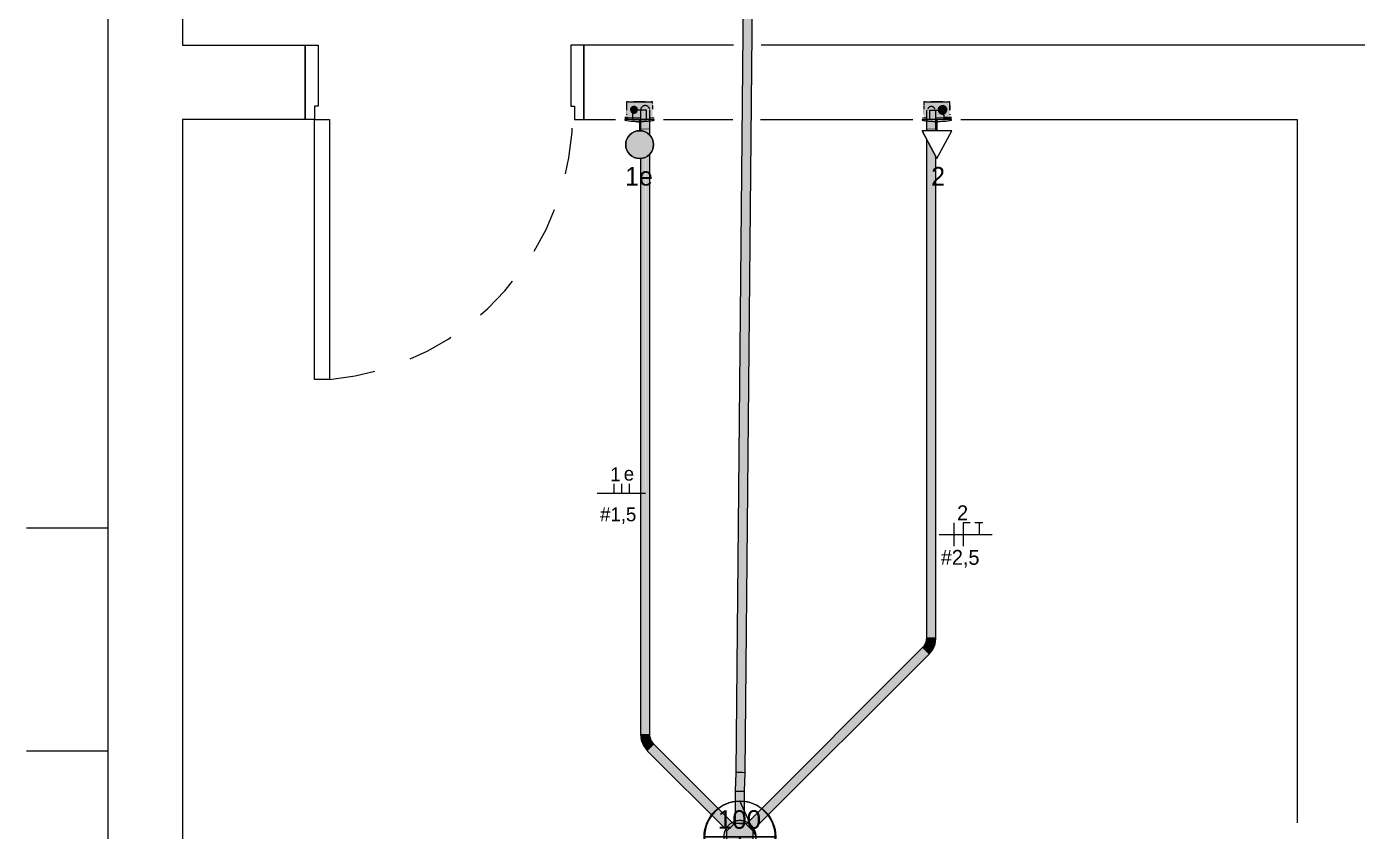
# Model space of a CAD drawing. Header units: metres. Extents: x 42.2 to 73.1, y -1.3 to 59.8.
# Drawn here: x 42.166 to 45.748, y 54.036 to 56.202 of the extents above; entities that cross this region are included whole.
import ezdxf

# ---------------------------------------------------------------- set-up
doc = ezdxf.new("R2010")
doc.units = ezdxf.units.M
doc.linetypes.add('Hidden 1_5', pattern=[0.0022, 0.0015, -0.0007])
doc.linetypes.add('IMPORT-HIDDEN2 _4_', pattern=[0.1875, 0.125, -0.0625])
for name, color, linetype, lineweight in [('A-ANNO-NOTE', 7, 'Continuous', 18), ('A-DETL', 7, 'Hidden 1_5', 18), ('A-GENM', 7, 'Continuous', 18), ('ARQ-PAR', 7, 'Continuous', 18), ('ARQ-PIS', 7, 'Continuous', 18), ('ARQ-POR', 7, 'Continuous', 18), ('Dispositivos elétricos', 7, 'Continuous', 70), ('E-LITE', 7, 'Continuous', 50), ('E-LITE-EQPM-IDEN', 7, 'Continuous', 9), ('E-LITE-IDEN', 7, 'Continuous', 9), ('E-POWR-CNDT', 7, 'Continuous', 35), ('Identificadores de dispositivos elétricos', 7, 'Continuous', 9)]:
    doc.layers.add(name, color=color, linetype=linetype, lineweight=lineweight)
for name, color, linetype, lineweight, true_color in [('BASE ELETRICO__dwg', 7, 'Continuous', 18, 0x767676), ('Fase', 1, 'Continuous', 25, 0xff0000), ('Neutro', 5, 'Continuous', 25, 0x0000ff), ('Terra', 3, 'Continuous', 25, 0x00ff00)]:
    doc.layers.add(name, color=color, linetype=linetype, lineweight=lineweight, true_color=true_color)
doc.styles.add('Arial', font='arial.ttf', dxfattribs={"height": 0.05})
doc.styles.add('Century Gothic', font='GOTHIC.TTF', dxfattribs={"height": 0.05})
doc.styles.add('Century Gothic_1', font='GOTHIC.TTF', dxfattribs={"height": 0.04})
doc.styles.add('Century Gothic_2', font='GOTHIC.TTF', dxfattribs={"height": 0.0375})

# ---------------------------------------------------------------- blocks, each defined once
blk = doc.blocks.new('BASE ELETRICO__dwg-8227098-PLANTA BAIXA - TÉRREO')
at = {"layer": 'ARQ-PAR', "color": 252, "true_color": 0x8e8e8e}
for p, q in [((43.8802, 55.9518), (44.0663, 55.9518)), ((44.1413, 55.9518), (44.5513, 55.9518))]:
    blk.add_line(p, q, dxfattribs=at)
at = {"layer": 'ARQ-PAR', "color": 252, "true_color": 0x8e8e8e, "flags": 128}
for points in [[(42.166, 59.5518), (42.5858, 59.5518), (42.5858, 56.1518), (42.9158, 56.1518), (42.9158, 55.9518), (42.5858, 55.9518), (42.5858, 52.1018), (42.6858, 52.1018), (42.6858, 51.9018)], [(42.3858, 51.9018), (42.3858, 59.3518), (42.166, 59.3518)], [(44.0682, 56.1518), (43.6658, 56.1518), (43.6658, 55.9518), (43.7513, 55.9518)], [(45.8858, 55.9518), (45.8858, 56.1518), (44.1432, 56.1518)], [(44.6802, 55.9518), (45.5858, 55.9518), (45.5858, 54.0593)]]:
    blk.add_lwpolyline(points, dxfattribs=at)
at = {"layer": 'ARQ-PIS', "color": 252, "true_color": 0x8e8e8e}
for p, q in [((42.3858, 54.8518), (42.166, 54.8518)), ((42.3858, 54.2518), (42.166, 54.2518))]:
    blk.add_line(p, q, dxfattribs=at)
at = {"layer": 'ARQ-POR', "color": 252, "true_color": 0x8e8e8e, "flags": 128}
for points in [[(42.9508, 56.1518), (42.9508, 55.9876), (42.9408, 55.9876), (42.9408, 55.952), (42.9308, 55.9518), (42.9158, 55.9518), (42.9158, 56.1518), (42.9508, 56.1518)], [(43.6308, 56.1518), (43.6308, 55.9878), (43.6408, 55.9878), (43.6408, 55.9518), (43.6508, 55.9518), (43.6658, 55.9518), (43.6658, 56.1518), (43.6308, 56.1518)], [(42.9808, 55.252), (42.9408, 55.252), (42.9408, 55.9518), (42.9808, 55.9518), (42.9808, 55.252)]]:
    blk.add_lwpolyline(points, dxfattribs=at)
at = {"layer": 'ARQ-POR', "color": 252, "linetype": 'IMPORT-HIDDEN2 _4_', "true_color": 0x8e8e8e}
blk.add_arc((42.9141, 55.9708), 0.7219, 275.2973, 1.3507, dxfattribs=at)
blk = doc.blocks.new('PVC Corrugado Amarelo_Caixa de Octogonal 4x4 - PVC Corrugado Amarelo_Caixa de Octogonal 4x4-2829200-PLANTA BAIXA - TÉRREO')
at = {"layer": 'Dispositivos elétricos', "linetype": 'Hidden 1_5', "lineweight": 18, "true_color": 0xffff00}
h = blk.add_hatch(color=2, dxfattribs=at)
h.paths.add_polyline_path([(0, -0.0435), (0.0121, -0.0417), (0.0205, -0.0382), (0.0165, -0.0342), (0.0148, -0.0358), (-0.0148, -0.0358), (-0.0165, -0.0342), (-0.0205, -0.0382), (-0.0113, -0.042), (-0.0075, -0.0425)])
h.paths.add_polyline_path([(0.0382, -0.0205), (0.0415, -0.0125), (0.0358, -0.0125), (0.0358, -0.0148), (0.0342, -0.0165), (0.0371, -0.0194)])
h.paths.add_polyline_path([(-0.0382, -0.0205), (-0.0342, -0.0165), (-0.0358, -0.0148), (-0.0358, 0.0148), (-0.0342, 0.0165), (-0.0382, 0.0205), (-0.042, 0.0113), (-0.0435, 0), (-0.0417, -0.0121), (-0.0388, -0.0191)])
h.paths.add_polyline_path([(0.0358, 0.0125), (0.0415, 0.0125), (0.0382, 0.0205), (0.0342, 0.0165), (0.0358, 0.0148), (0.0358, 0.0139)])
h.paths.add_polyline_path([(0.0165, 0.0342), (0.0205, 0.0382), (0.0125, 0.0415), (0.0125, 0.0359), (0.0148, 0.0358), (0.016, 0.0346)])
h.paths.add_polyline_path([(-0.0165, 0.0342), (-0.0148, 0.0358), (-0.0125, 0.0358), (-0.0125, 0.0415), (-0.0205, 0.0382), (-0.0168, 0.0345)])
blk.add_hatch(color=2, dxfattribs=at).paths.add_polyline_path([(-0.0148, -0.0358), (0.0148, -0.0358), (0.0358, -0.0148), (0.0358, 0.0148), (0.0148, 0.0358), (-0.0148, 0.0358), (-0.0358, 0.0148), (-0.0358, -0.0148), (-0.0165, -0.0342)])
at = {"layer": 'A-DETL'}
for start, end in [(118.3021, 151.6979), (73.368, 106.7045), (28.2959, 61.7041), (360, 16.7093), (343.2907, 360), (208.2974, 241.7026), (298.2974, 331.7026)]:
    blk.add_arc((0, 0), 0.0435, start, end, dxfattribs=at)
at = {"layer": 'Dispositivos elétricos', "lineweight": 18}
for p, q in [((-0.0148, 0.0358), (-0.0358, 0.0148)), ((-0.0358, 0.0148), (-0.0358, -0.0148)), ((0.0148, 0.0358), (-0.0148, 0.0358)), ((0.0358, 0.0148), (0.0148, 0.0358)), ((0.0358, -0.0148), (0.0358, 0.0148)), ((-0.0358, -0.0148), (-0.0148, -0.0358)), ((-0.0148, -0.0358), (0.0148, -0.0358)), ((0.0148, -0.0358), (0.0358, -0.0148))]:
    blk.add_line(p, q, dxfattribs=at)
for start, end in [(106.77, 118.2366), (61.7697, 73.3025), (151.7634, 180), (180, 208.2319), (16.7748, 28.2303), (331.7681, 343.2252), (241.7681, 298.2319)]:
    blk.add_arc((0, 0), 0.0435, start, end, dxfattribs=at)
blk = doc.blocks.new('1_a_1 Interruptor_Conjunto 4x2 - b_Paralelo-V40-PLANTA BAIXA - TÉRREO')
at = {"layer": 'E-LITE', "lineweight": 18, "true_color": 0xfbfbfb}
h = blk.add_hatch(color=7, dxfattribs=at)
h.paths.add_polyline_path([(0, 0.0051), (-0.0027, 0.0049), (-0.0025, 0), (0.0395, 0), (0.0395, 0.002), (0.0025, 0.0049)])
h.paths.add_polyline_path([(-0.0274, 0.003), (-0.0395, 0.002), (-0.0395, 0), (-0.0274, 0), (-0.0274, 0.0014)])
blk.add_hatch(color=7, dxfattribs=at).paths.add_polyline_path([(-0.0028, 0.0093), (-0.0025, 0.0049), (0, 0.0051), (0.0185, 0.0037), (0.0183, 0.0052), (0.0169, 0.0062), (-0.0026, 0.0092)])
at = {"layer": 'A-DETL'}
blk.add_line((-0.0274, 0), (-0.0027, 0), dxfattribs=at)
blk.add_arc((0, -0.2479), 0.253, 90.6265, 96.2073, dxfattribs=at)
at = {"layer": 'E-LITE', "lineweight": 18}
for p, q in [((-0.0395, 0.002), (-0.0395, 0)), ((-0.0395, 0), (-0.0274, 0)), ((-0.0026, 0), (0, 0)), ((0, 0), (0.0395, 0)), ((0.0395, 0), (0.0395, 0.002))]:
    blk.add_line(p, q, dxfattribs=at)
for start, end in [(96.2185, 98.9698), (81.0302, 90.6153)]:
    blk.add_arc((0, -0.2479), 0.253, start, end, dxfattribs=at)
blk = doc.blocks.new('PVC Corrugado Amarelo_Caixa de Luz 4x2 - PVC Corrugado Amarelo_Caixa de Luz 4x2-V8-PLANTA BAIXA - TÉRREO')
at = {"layer": 'E-POWR-CNDT', "linetype": 'Hidden 1_5', "lineweight": 18, "true_color": 0xffff00}
for points in [[(-0.035, 0.025), (-0.035, 0.0371), (-0.0355, 0.0371), (-0.0355, 0.025)], [(-0.015, 0.0475), (-0.0121, 0.0475), (-0.0121, 0.048), (-0.0155, 0.048), (-0.0155, 0.0475)], [(-0.0032, 0.0475), (0, 0.0475), (0, 0.048), (-0.0121, 0.0478), (-0.0121, 0.0475), (-0.0041, 0.0475)], [(0.0017, 0.0475), (0.0121, 0.0476), (0.0121, 0.048), (0, 0.048), (0, 0.0475)], [(0.015, 0.0475), (0.0155, 0.0475), (0.0155, 0.048), (0.0121, 0.048), (0.0121, 0.0475), (0.0139, 0.0475)], [(0.0355, 0.025), (0.0355, 0.0371), (0.035, 0.0371), (0.035, 0.025)], [(-0.0389, 0.0028), (-0.0371, 0.003), (-0.0371, 0.0058), (-0.0395, 0.0058), (-0.0395, 0.0028)], [(-0.0319, 0.0028), (-0.031, 0.0028), (-0.0313, 0.0058), (-0.0371, 0.0058), (-0.0368, 0.0028), (-0.0327, 0.0028)], [(-0.0355, 0.0129), (-0.035, 0.0129), (-0.035, 0.025), (-0.0355, 0.025), (-0.0355, 0.0142)], [(-0.0269, 0.0028), (0, 0.0028), (0, 0.0058), (-0.031, 0.0058), (-0.031, 0.0028), (-0.0275, 0.0028)], [(-0.015, 0.015), (-0.0118, 0.0156), (-0.01, 0.0163), (-0.0073, 0.0188), (-0.0062, 0.0204), (-0.0052, 0.0234), (-0.0051, 0.0254), (-0.0056, 0.0282), (-0.0063, 0.03), (-0.0087, 0.0327), (-0.011, 0.0341), (-0.0129, 0.0347), (-0.015, 0.035), (-0.0176, 0.0347), (-0.02, 0.0337), (-0.0221, 0.0321), (-0.0237, 0.03), (-0.0248, 0.0266), (-0.0249, 0.0245), (-0.0244, 0.0218), (-0.0237, 0.02), (-0.0221, 0.0179), (-0.02, 0.0163), (-0.0176, 0.0153)], [(0.0342, 0.0028), (0.0371, 0.0028), (0.037, 0.0058), (0.031, 0.0058), (0.0313, 0.0028), (0.0331, 0.0028)], [(0.035, 0.0129), (0.0355, 0.0129), (0.0355, 0.025), (0.035, 0.025), (0.035, 0.0142)], [(0.0389, 0.0028), (0.0395, 0.0028), (0.0395, 0.0058), (0.0371, 0.0058), (0.0371, 0.0028)]]:
    blk.add_hatch(color=2, dxfattribs=at).paths.add_polyline_path(points)
h = blk.add_hatch(color=2, dxfattribs=at)
h.paths.add_polyline_path([(-0.0315, 0), (-0.031, 0), (-0.0313, 0.0028), (-0.035, 0.0028), (-0.0349, 0), (-0.0317, 0)])
h.paths.add_polyline_path([(-0.035, 0.0058), (-0.031, 0.0058), (-0.0313, 0.0475), (-0.035, 0.0474), (-0.035, 0.007)])
h = blk.add_hatch(color=2, dxfattribs=at)
h.paths.add_polyline_path([(-0.025, 0), (0.0026, 0), (0.0025, 0.0028), (-0.031, 0.0028), (-0.031, 0)])
h.paths.add_polyline_path([(0.0274, 0), (0.031, 0), (0.031, 0.0028), (0.0275, 0.0028), (0.0274, 0.0002)])
h.paths.add_polyline_path([(-0.031, 0.0058), (0.0026, 0.0058), (0.0028, 0.0189), (0.0025, 0.0251), (0.003, 0.0284), (0.0042, 0.0313), (0.0065, 0.0341), (0.0088, 0.0358), (0.0118, 0.0371), (0.015, 0.0375), (0.0184, 0.037), (0.0221, 0.0352), (0.024, 0.0336), (0.0259, 0.031), (0.0272, 0.0275), (0.0274, 0.0245), (0.0272, 0.0212), (0.0273, 0.0153), (0.0275, 0.0058), (0.031, 0.0058), (0.031, 0.0475), (-0.031, 0.0475), (-0.031, 0.007)])
h.paths.add_polyline_path([(-0.015, 0.015), (-0.0185, 0.0157), (-0.02, 0.0163), (-0.0221, 0.0179), (-0.0237, 0.02), (-0.0248, 0.0235), (-0.025, 0.025), (-0.0247, 0.0276), (-0.0237, 0.03), (-0.0217, 0.0324), (-0.02, 0.0337), (-0.0176, 0.0347), (-0.015, 0.035), (-0.0115, 0.0343), (-0.01, 0.0337), (-0.0073, 0.0313), (-0.0063, 0.03), (-0.0053, 0.0276), (-0.005, 0.0247), (-0.0056, 0.0218), (-0.0063, 0.02), (-0.0087, 0.0173), (-0.01, 0.0163), (-0.0124, 0.0153)])
h = blk.add_hatch(color=2, dxfattribs=at)
h.paths.add_polyline_path([(0.035, 0), (0.0349, 0.0028), (0.031, 0.0028), (0.0313, 0), (0.0349, 0)])
h.paths.add_polyline_path([(0.035, 0.0058), (0.0349, 0.0475), (0.031, 0.0475), (0.031, 0.0058), (0.0349, 0.0058)])
h = blk.add_hatch(color=2, dxfattribs=at)
h.paths.add_polyline_path([(0.0275, 0.0028), (0.031, 0.0028), (0.031, 0.0058), (0.0275, 0.0058), (0.0275, 0.0028)])
h.paths.add_polyline_path([(0, 0.0028), (0.0026, 0.0028), (0.0025, 0.0058), (0, 0.0058)])
at = {"layer": 'A-DETL'}
blk.add_arc((0.015, 0.025), 0.0125, 15, 165, dxfattribs=at)
at = {"layer": 'E-POWR-CNDT', "lineweight": 18}
for p, q in [((-0.035, 0.0375), (-0.0355, 0.0375)), ((-0.035, 0.0375), (-0.0355, 0.0375)), ((-0.0355, 0.0375), (-0.0355, 0.025)), ((-0.0355, 0.0375), (-0.0355, 0.0371)), ((-0.035, 0.0475), (-0.035, 0.025)), ((-0.031, 0.0475), (-0.035, 0.0475)), ((-0.031, 0.0475), (0.031, 0.0475)), ((-0.016, 0.048), (-0.016, 0.0475)), ((-0.0122, 0.048), (-0.016, 0.048)), ((-0.0125, 0.048), (-0.0125, 0.0475)), ((0, 0.048), (-0.0125, 0.048)), ((0.0125, 0.048), (0, 0.048)), ((0.016, 0.048), (0.0122, 0.048)), ((0.0125, 0.0475), (0.0125, 0.048)), ((0.016, 0.0475), (0.016, 0.048)), ((0.035, 0.0475), (0.031, 0.0475)), ((0.035, 0.0434), (0.035, 0.0475)), ((0.0355, 0.0375), (0.035, 0.0375)), ((0.0355, 0.0375), (0.035, 0.0375)), ((0.0355, 0.0282), (0.0355, 0.0375)), ((0.0355, 0.0371), (0.0355, 0.0375)), ((-0.0371, 0.0058), (-0.0395, 0.0058)), ((-0.0395, 0.0028), (-0.0371, 0.0028)), ((-0.0327, 0.0058), (-0.0371, 0.0058)), ((-0.0371, 0.0028), (-0.031, 0.0028)), ((-0.0355, 0.0142), (-0.0355, 0.0125)), ((-0.0355, 0.0129), (-0.0355, 0.0125))]:
    blk.add_line(p, q, dxfattribs=at)
blk.add_arc((-0.015, 0.025), 0.01, 15, 180, dxfattribs=at)
blk = doc.blocks.new('1_a_1 Tomada 2P_T_Conjunto 4x2 - a_ Tomada 2P_T 10A-V41-PLANTA BAIXA - TÉRREO')
at = {"layer": 'A-GENM', "true_color": 0xfbfbfb}
h = blk.add_hatch(color=7, dxfattribs=at)
h.paths.add_polyline_path([(0, 0.0051), (-0.0395, 0.002), (-0.0395, 0), (0.0026, 0.0001), (0.0025, 0.0049)])
h.paths.add_polyline_path([(0.0273, 0.003), (0.0275, 0), (0.0395, 0), (0.0395, 0.002), (0.0274, 0.003)])
blk.add_hatch(color=7, dxfattribs=at).paths.add_polyline_path([(0, 0.0056), (-0.0185, 0.0056), (-0.0185, 0.0037), (0, 0.0051), (0.0027, 0.0051), (0.0025, 0.0056)])
at = {"layer": 'A-DETL'}
for p, q in [((-0.0175, -0.0114), (-0.0173, -0.0114)), ((0.0026, 0), (0.0273, 0))]:
    blk.add_line(p, q, dxfattribs=at)
blk.add_arc((0, -0.2479), 0.253, 83.7979, 89.3775, dxfattribs=at)
at = {"layer": 'A-GENM'}
for p, q in [((-0.0395, 0.002), (-0.0395, 0)), ((-0.0395, 0), (0, 0)), ((0, 0), (0.0026, 0)), ((0.0395, 0), (0.0395, 0.002)), ((0.0274, 0), (0.0395, 0))]:
    blk.add_line(p, q, dxfattribs=at)
for start, end in [(89.3887, 98.9698), (81.0302, 83.7867)]:
    blk.add_arc((0, -0.2479), 0.253, start, end, dxfattribs=at)
blk = doc.blocks.new('PVC Corrugado Amarelo_Caixa de Luz 4x2 - Linha Eletroduto Corrugado _Amarelo_-V19-PLANTA BAIXA - TÉRREO')
at = {"layer": 'E-POWR-CNDT', "linetype": 'Hidden 1_5', "lineweight": 18, "true_color": 0xffff00}
for points in [[(-0.035, 0.025), (-0.035, 0.0371), (-0.0355, 0.0371), (-0.0355, 0.025)], [(-0.0121, 0.0475), (-0.0121, 0.048), (-0.0155, 0.048), (-0.0155, 0.0475), (-0.0139, 0.0475)], [(-0.0032, 0.0475), (0, 0.0475), (0, 0.048), (-0.0121, 0.0478), (-0.0121, 0.0475), (-0.0041, 0.0475)], [(0.0032, 0.0475), (0.0121, 0.0476), (0.0121, 0.048), (0, 0.048), (0, 0.0475)], [(0.015, 0.0125), (0.0182, 0.0129), (0.0221, 0.0148), (0.024, 0.0163), (0.0263, 0.0198), (0.0271, 0.0218), (0.0275, 0.025), (0.0271, 0.0282), (0.0252, 0.0321), (0.0235, 0.0341), (0.0213, 0.0358), (0.0172, 0.0372), (0.015, 0.0375), (0.0118, 0.0371), (0.0088, 0.0358), (0.0058, 0.0333), (0.0038, 0.0303), (0.0028, 0.0275), (0.0026, 0.0241), (0.0029, 0.0218), (0.0048, 0.0179), (0.0065, 0.0159), (0.0088, 0.0142), (0.0118, 0.0129)], [(0.0121, 0.0475), (0.0155, 0.0475), (0.0155, 0.048), (0.0121, 0.048), (0.0121, 0.0476)], [(0.0355, 0.025), (0.0355, 0.0371), (0.035, 0.0371), (0.035, 0.025)], [(-0.0389, 0.0028), (-0.0371, 0.003), (-0.0371, 0.0058), (-0.0395, 0.0058), (-0.0395, 0.0028)], [(-0.0327, 0.0028), (-0.031, 0.0028), (-0.0313, 0.0058), (-0.0371, 0.0058), (-0.0368, 0.0028), (-0.0342, 0.0028)], [(-0.0355, 0.0129), (-0.035, 0.0129), (-0.035, 0.025), (-0.0355, 0.025), (-0.0355, 0.0142)], [(0.0275, 0.0028), (0.031, 0.0028), (0.031, 0.0058), (0, 0.0058), (0, 0.0028), (0.0233, 0.0028)], [(0.0342, 0.0028), (0.0371, 0.0028), (0.037, 0.0058), (0.031, 0.0058), (0.0313, 0.0028), (0.0331, 0.0028)], [(0.0355, 0.0129), (0.0355, 0.025), (0.035, 0.025), (0.035, 0.0129)], [(0.0389, 0.0028), (0.0395, 0.0028), (0.0395, 0.0058), (0.0371, 0.0058), (0.0371, 0.0028)]]:
    blk.add_hatch(color=2, dxfattribs=at).paths.add_polyline_path(points)
h = blk.add_hatch(color=2, dxfattribs=at)
h.paths.add_polyline_path([(-0.0342, 0), (-0.031, 0), (-0.0313, 0.0028), (-0.035, 0.0028), (-0.0349, 0), (-0.0345, 0)])
h.paths.add_polyline_path([(-0.035, 0.0058), (-0.031, 0.0058), (-0.0313, 0.0475), (-0.035, 0.0474), (-0.035, 0.007)])
h = blk.add_hatch(color=2, dxfattribs=at)
h.paths.add_polyline_path([(-0.0274, 0), (-0.0274, 0), (-0.0275, 0.0028), (-0.031, 0.0028), (-0.031, 0), (-0.0275, 0)])
h.paths.add_polyline_path([(0.031, 0), (0.031, 0.0028), (-0.0025, 0.0028), (-0.0025, 0), (0.0275, 0)])
h.paths.add_polyline_path([(0, 0.0058), (0.031, 0.0058), (0.031, 0.0475), (-0.031, 0.0475), (-0.031, 0.0058), (-0.0274, 0.0058), (-0.0272, 0.0188), (-0.0275, 0.0251), (-0.027, 0.0284), (-0.0252, 0.0321), (-0.023, 0.0345), (-0.0212, 0.0358), (-0.0177, 0.0371), (-0.015, 0.0375), (-0.0118, 0.0371), (-0.0081, 0.0353), (-0.006, 0.0336), (-0.0038, 0.0303), (-0.0028, 0.0274), (-0.0027, 0.0236), (-0.0028, 0.0207), (-0.0027, 0.0153), (-0.0025, 0.0058), (-0.0019, 0.0058)])
h.paths.add_polyline_path([(0.015, 0.0125), (0.0118, 0.0129), (0.0088, 0.0142), (0.0058, 0.0167), (0.0042, 0.0188), (0.0029, 0.0218), (0.0025, 0.025), (0.0029, 0.0282), (0.0042, 0.0313), (0.0062, 0.0338), (0.0088, 0.0358), (0.0118, 0.0371), (0.015, 0.0375), (0.0184, 0.037), (0.0221, 0.0352), (0.024, 0.0337), (0.0259, 0.031), (0.0271, 0.0282), (0.0275, 0.025), (0.0271, 0.0218), (0.0252, 0.0179), (0.0232, 0.0157), (0.0213, 0.0142), (0.0173, 0.0128), (0.0157, 0.0126)])
h = blk.add_hatch(color=2, dxfattribs=at)
h.paths.add_polyline_path([(0.035, 0), (0.0349, 0.0028), (0.031, 0.0028), (0.0313, 0), (0.0349, 0)])
h.paths.add_polyline_path([(0.031, 0.0058), (0.035, 0.0058), (0.0349, 0.0475), (0.031, 0.0475), (0.031, 0.007)])
h = blk.add_hatch(color=2, dxfattribs=at)
h.paths.add_polyline_path([(-0.0274, 0.0028), (-0.0275, 0.0058), (-0.031, 0.0058), (-0.031, 0.0028), (-0.0274, 0.0028)])
h.paths.add_polyline_path([(-0.0025, 0.0028), (0, 0.0028), (0, 0.0058), (-0.0025, 0.0058), (-0.0025, 0.0028)])
at = {"layer": 'A-DETL'}
blk.add_arc((-0.015, 0.025), 0.01, 15, 165, dxfattribs=at)
at = {"layer": 'E-POWR-CNDT', "lineweight": 18}
for p, q in [((-0.035, 0.0375), (-0.0355, 0.0375)), ((-0.035, 0.0375), (-0.0355, 0.0375)), ((-0.0355, 0.0375), (-0.0355, 0.0282)), ((-0.0355, 0.0375), (-0.0355, 0.0371)), ((-0.035, 0.0475), (-0.035, 0.0396)), ((-0.031, 0.0475), (-0.035, 0.0475)), ((-0.031, 0.0475), (0.031, 0.0475)), ((-0.016, 0.048), (-0.016, 0.0475)), ((-0.0122, 0.048), (-0.016, 0.048)), ((-0.0125, 0.048), (-0.0125, 0.0475)), ((0, 0.048), (-0.0125, 0.048)), ((0.0125, 0.048), (0, 0.048)), ((0.016, 0.048), (0.0122, 0.048)), ((0.0125, 0.0475), (0.0125, 0.048)), ((0.016, 0.0475), (0.016, 0.048)), ((0.035, 0.0475), (0.031, 0.0475)), ((0.035, 0.025), (0.035, 0.0475)), ((0.0355, 0.0375), (0.035, 0.0375)), ((0.0355, 0.0375), (0.035, 0.0375)), ((0.0355, 0.025), (0.0355, 0.0375)), ((0.0355, 0.0371), (0.0355, 0.0375)), ((0.031, 0.0058), (0.0199, 0.0058)), ((0.0205, 0.0028), (0.031, 0.0028)), ((0.031, 0.0028), (0.0371, 0.0028)), ((0.0371, 0.0058), (0.0327, 0.0058)), ((0.0355, 0.0125), (0.0355, 0.0142)), ((0.0355, 0.0125), (0.0355, 0.0129)), ((0.0395, 0.0058), (0.0371, 0.0058)), ((0.0371, 0.0028), (0.0395, 0.0028))]:
    blk.add_line(p, q, dxfattribs=at)
blk.add_arc((0.015, 0.025), 0.0125, 360, 165, dxfattribs=at)
blk = doc.blocks.new('Tag de Luminárias de Teto 2 - Tag de Luminárias de Teto 2-3493498-PLANTA BAIXA - TÉRREO')
at = {"layer": 'E-LITE-EQPM-IDEN'}
for p, q in [((-0.00386, 0), (0.00386, 0)), ((-0.0038, 0.00001), (0.0038, 0.00001)), ((0, 0), (0, -0.00386)), ((-0.00004, -0.00001), (-0.0038, -0.00001)), ((-0.00004, -0.00381), (-0.00004, -0.00001)), ((0.00004, -0.00001), (0.00004, -0.00381)), ((0.0038, -0.00001), (0.00004, -0.00001))]:
    blk.add_line(p, q, dxfattribs=at)
blk.add_circle((0, 0), 0.00386, dxfattribs=at)
for centre, start, end in [((0, 0.00001), 360, 180), ((0, -0.00001), 180, 269.411), ((0, -0.00001), 270.589, 360)]:
    blk.add_arc(centre, 0.0038, start, end, dxfattribs=at)
blk = doc.blocks.new('Fiação_PEX_Tags Eletrical Fixtures - 2_ FNT-4480792-PLANTA BAIXA - TÉRREO')
at = {"layer": 'Fase'}
blk.add_line((-0.00098, 0.00125), (-0.00098, -0.00125), dxfattribs=at)
at = {"layer": 'Identificadores de dispositivos elétricos'}
blk.add_line((-0.00257, 0), (0.00315, 0), dxfattribs=at)
at = {"layer": 'Neutro'}
for p, q in [((0.00002, 0.00125), (0.00002, -0.00125)), ((0.00002, 0.00125), (0.00002, -0.00077)), ((0.00076, 0.00125), (0.00002, 0.00125))]:
    blk.add_line(p, q, dxfattribs=at)
at = {"layer": 'Terra'}
for p, q in [((0.00215, 0.00125), (0.00129, 0.00125)), ((0.00175, 0.00125), (0.00175, 0))]:
    blk.add_line(p, q, dxfattribs=at)
blk = doc.blocks.new('Fiação_Tags Lighting Fixture - 4_ 3R-3746622-PLANTA BAIXA - TÉRREO')
at = {"layer": 'E-LITE-EQPM-IDEN'}
blk.add_line((-0.0026, -0.00265), (0.0026, -0.00265), dxfattribs=at)
at = {"layer": 'E-LITE-EQPM-IDEN', "lineweight": 25}
for p, q in [((-0.00082, -0.00164), (-0.00082, -0.00265)), ((0.00001, -0.00164), (0.00001, -0.00265)), ((0.00084, -0.00164), (0.00084, -0.00265))]:
    blk.add_line(p, q, dxfattribs=at)

msp = doc.modelspace()

# ---------------------------------------------------------------- hatches: boundary and pattern name
at = {"layer": 'A-ANNO-NOTE'}
msp.add_hatch(color=256, dxfattribs=at).paths.add_polyline_path([(43.8158, 55.8468), (43.82, 55.8471), (43.8244, 55.8479), (43.8276, 55.8487), (43.8328, 55.8509), (43.8378, 55.854), (43.8428, 55.8584), (43.8437, 55.8592), (43.8472, 55.8639), (43.8501, 55.8691), (43.8515, 55.8727), (43.8528, 55.8785), (43.8533, 55.8843), (43.853, 55.8889), (43.8525, 55.8921), (43.8515, 55.8959), (43.8492, 55.9014), (43.8461, 55.9064), (43.8429, 55.9102), (43.8396, 55.9132), (43.8362, 55.9158), (43.8308, 55.9187), (43.8274, 55.92), (43.8217, 55.9214), (43.8158, 55.9218), (43.8138, 55.9218), (43.808, 55.921), (43.8042, 55.92), (43.7988, 55.9177), (43.7938, 55.9147), (43.7907, 55.9122), (43.7879, 55.9094), (43.7843, 55.9048), (43.7815, 55.8996), (43.7801, 55.8959), (43.7788, 55.8902), (43.7783, 55.8843), (43.7783, 55.8824), (43.7791, 55.8765), (43.7801, 55.8727), (43.7824, 55.8673), (43.7855, 55.8623), (43.7879, 55.8592), (43.7907, 55.8565), (43.7954, 55.8529), (43.8005, 55.8501), (43.8042, 55.8487), (43.8099, 55.8473), (43.8138, 55.8469)])
at = {"layer": 'E-POWR-CNDT', "true_color": 0xffff00}
for points in [[(44.0871, 54.1967), (44.0872, 54.2105), (44.1114, 56.757), (44.0989, 56.7569), (44.0746, 54.1968), (44.0839, 54.1967)], [(44.0996, 54.1965), (44.1157, 55.8889), (44.1239, 56.7569), (44.1114, 56.757), (44.0871, 54.1967), (44.0992, 54.1965)], [(43.8183, 55.9268), (43.8308, 55.9268), (43.8308, 55.9893), (43.8276, 55.9889), (43.8245, 55.9877), (43.8218, 55.9855), (43.82, 55.9831), (43.8186, 55.9794), (43.8183, 55.9749), (43.8186, 55.9648), (43.8184, 55.9517), (43.8186, 55.935), (43.8184, 55.9282)], [(43.8433, 55.9268), (43.8433, 55.9268), (43.843, 55.9405), (43.8432, 55.9652), (43.843, 55.9749), (43.8433, 55.9768), (43.8421, 55.9818), (43.841, 55.9839), (43.8393, 55.986), (43.837, 55.9877), (43.833, 55.989), (43.8308, 55.9893), (43.8308, 55.9268), (43.843, 55.9268)], [(44.5883, 55.9268), (44.6008, 55.9268), (44.6008, 55.9893), (44.5976, 55.9889), (44.594, 55.9872), (44.5918, 55.9855), (44.5899, 55.9828), (44.5887, 55.9801), (44.5883, 55.9753), (44.5886, 55.9648), (44.5884, 55.9504), (44.5886, 55.935), (44.5884, 55.9282)], [(44.6133, 55.9268), (44.6133, 55.9268), (44.613, 55.9405), (44.6132, 55.9652), (44.613, 55.9749), (44.6133, 55.9768), (44.6125, 55.9809), (44.611, 55.9839), (44.6088, 55.9863), (44.6066, 55.9878), (44.604, 55.9889), (44.6008, 55.9893), (44.6008, 55.9268), (44.613, 55.9268)], [(43.82, 55.9258), (43.8308, 55.9258), (43.8308, 55.9268), (43.8183, 55.9268), (43.8184, 55.9258), (43.8198, 55.9258)], [(43.8408, 55.9258), (43.8433, 55.9258), (43.8433, 55.9268), (43.8308, 55.9268), (43.8308, 55.9258), (43.8397, 55.9258)], [(44.59, 55.9258), (44.6008, 55.9258), (44.6008, 55.9268), (44.5883, 55.9268), (44.5884, 55.9258), (44.5898, 55.9258)], [(44.6008, 55.9258), (44.6133, 55.9258), (44.6133, 55.9268), (44.6008, 55.9268)], [(44.595, 54.5133), (44.6028, 54.5228), (44.6085, 54.5336), (44.6121, 54.5453), (44.6133, 54.5575), (44.5883, 54.5575), (44.5854, 54.5432), (44.5773, 54.531), (44.5947, 54.5136)], [(44.5883, 54.5575), (44.6133, 54.5575), (44.613, 54.5585), (44.5883, 54.5585)], [(44.1111, 54.0471), (44.5854, 54.5215), (44.5766, 54.5303), (44.1023, 54.056), (44.1088, 54.0494)], [(44.12, 54.0383), (44.2922, 54.2105), (44.5943, 54.5126), (44.5854, 54.5215), (44.1111, 54.0471), (44.1196, 54.0386)], [(44.5943, 54.5126), (44.595, 54.5133), (44.5773, 54.531), (44.5766, 54.5303), (44.594, 54.5129)], [(43.8183, 54.2975), (43.8433, 54.2975), (43.8431, 54.2985), (43.8183, 54.2985)], [(43.8366, 54.2533), (43.8543, 54.271), (43.8462, 54.2832), (43.8433, 54.2975), (43.8183, 54.2975), (43.8197, 54.2845), (43.8231, 54.2736), (43.8296, 54.2618), (43.8362, 54.2538)], [(43.8373, 54.2526), (43.855, 54.2703), (43.8543, 54.271), (43.8366, 54.2533), (43.837, 54.2529)], [(44.0516, 54.0383), (44.0605, 54.0471), (43.8461, 54.2615), (43.8373, 54.2526), (44.0513, 54.0386)], [(44.0605, 54.0471), (44.0693, 54.056), (43.855, 54.2703), (43.8461, 54.2615), (44.05, 54.0576)], [(44.0855, 54.146), (44.087, 54.1935), (44.0746, 54.1938), (44.073, 54.1464), (44.0854, 54.146)], [(44.0996, 54.1955), (44.0996, 54.1965), (44.0746, 54.1967), (44.0746, 54.1958), (44.0996, 54.1955)], [(44.0995, 54.1931), (44.0995, 54.1941), (44.0746, 54.1949), (44.0746, 54.1939), (44.0992, 54.1931)], [(44.098, 54.1456), (44.099, 54.1756), (44.0995, 54.1931), (44.087, 54.1934), (44.0855, 54.146), (44.0979, 54.1456)], [(44.0729, 54.1431), (44.0975, 54.1433), (44.0979, 54.144), (44.0975, 54.1446), (44.0729, 54.1454), (44.0729, 54.144)], [(44.0733, 54.0576), (44.0737, 54.0576), (44.0737, 54.0576), (44.0858, 54.0576), (44.0854, 54.1421), (44.0729, 54.1421), (44.0733, 54.0599)], [(44.0979, 54.1446), (44.0979, 54.1456), (44.073, 54.1464), (44.073, 54.1454), (44.0979, 54.1446)], [(44.0858, 54.0576), (44.0983, 54.0577), (44.0979, 54.1422), (44.0854, 54.1421), (44.0857, 54.0707)]]:
    msp.add_hatch(color=2, dxfattribs=at).paths.add_polyline_path(points)
h = msp.add_hatch(color=2, dxfattribs=at)
h.paths.add_polyline_path([(43.8183, 54.2985), (43.8308, 54.2985), (43.8306, 55.8499), (43.8274, 55.8487), (43.8217, 55.8473), (43.8183, 55.8468), (43.8183, 54.3154)])
h.paths.add_polyline_path([(43.8308, 55.9187), (43.8308, 55.9258), (43.8183, 55.9258), (43.8183, 55.9217), (43.8236, 55.921), (43.8276, 55.9199), (43.8308, 55.9187)])
h = msp.add_hatch(color=2, dxfattribs=at)
h.paths.add_polyline_path([(43.8433, 54.2985), (43.8433, 55.8589), (43.8395, 55.8554), (43.8362, 55.8529), (43.8308, 55.8497), (43.8308, 54.2985), (43.8429, 54.2985)])
h.paths.add_polyline_path([(43.8433, 55.9098), (43.8433, 55.9258), (43.8308, 55.9258), (43.831, 55.9186), (43.834, 55.917), (43.8378, 55.9147), (43.8416, 55.9115), (43.8429, 55.9102)])
h = msp.add_hatch(color=2, dxfattribs=at)
h.paths.add_polyline_path([(44.5883, 54.5585), (44.6008, 54.5585), (44.6007, 55.8752), (44.5883, 55.8984), (44.5883, 54.5602)])
h.paths.add_polyline_path([(44.5887, 55.9218), (44.6008, 55.9218), (44.6008, 55.9258), (44.5883, 55.9258), (44.5883, 55.9218)])
h = msp.add_hatch(color=2, dxfattribs=at)
h.paths.add_polyline_path([(44.6133, 54.5585), (44.6133, 55.3295), (44.6133, 55.8515), (44.6008, 55.875), (44.6008, 54.5585), (44.6129, 54.5585)])
h.paths.add_polyline_path([(44.6133, 55.9218), (44.6133, 55.9258), (44.6008, 55.9258), (44.6008, 55.9218), (44.6129, 55.9218)])
h = msp.add_hatch(color=2, dxfattribs=at)
h.paths.add_polyline_path([(44.0992, 54.1941), (44.0995, 54.1949), (44.0991, 54.1955), (44.075, 54.1958), (44.075, 54.1949), (44.0991, 54.1941)])
h.paths.add_polyline_path([(44.075, 54.1949), (44.075, 54.1957), (44.0746, 54.1953), (44.075, 54.1949)])
h = msp.add_hatch(color=2, dxfattribs=at)
h.paths.add_polyline_path([(44.0746, 54.1421), (44.0979, 54.1424), (44.0979, 54.1432), (44.0746, 54.1431)])
h.paths.add_polyline_path([(44.0729, 54.1421), (44.0746, 54.1421), (44.0746, 54.1431), (44.0729, 54.1431), (44.0729, 54.1421)])

# ---------------------------------------------------------------- linework, layer by layer
at = {"layer": 'A-ANNO-NOTE', "lineweight": 9}
for p, q in [((43.8345, 55.9768), (43.797, 55.9768)), ((43.797, 55.9768), (43.797, 55.9518)), ((43.797, 55.9518), (43.8345, 55.9518)), ((43.8158, 55.9518), (43.8158, 55.9218)), ((43.8345, 55.9518), (43.8345, 55.9768)), ((44.597, 55.9768), (44.6345, 55.9768)), ((44.597, 55.9518), (44.597, 55.9768)), ((44.6345, 55.9518), (44.597, 55.9518)), ((44.6158, 55.9518), (44.6158, 55.9218)), ((44.6345, 55.9768), (44.6345, 55.9518)), ((44.6558, 55.9218), (44.5758, 55.9218)), ((44.5758, 55.9218), (44.6158, 55.8468)), ((44.6558, 55.9218), (44.5758, 55.9218)), ((44.6158, 55.8468), (44.5758, 55.9218)), ((44.6158, 55.8468), (44.6558, 55.9218)), ((44.6158, 55.8468), (44.6558, 55.9218))]:
    msp.add_line(p, q, dxfattribs=at)
msp.add_circle((43.8158, 55.8843), 0.0375, dxfattribs=at)
for start, end in [(0, 180), (180, 0)]:
    msp.add_arc((43.8158, 55.8843), 0.0375, start, end, dxfattribs=at)
at = {"layer": 'A-DETL', "color": 57, "true_color": 0x808040}
msp.add_line((44.0733, 54.0576), (44.0747, 54.0576), dxfattribs=at)
at = {"layer": 'E-LITE-EQPM-IDEN'}
msp.add_line((44.1293, 54.0218), (44.0858, 54.1184), dxfattribs=at)
at = {"layer": 'E-POWR-CNDT', "color": 57, "lineweight": 18, "true_color": 0x808040}
for p, q in [((44.0989, 56.7571), (44.0746, 54.1968)), ((44.0996, 54.1965), (44.1239, 56.7569)), ((43.8183, 55.9268), (43.8183, 55.9258)), ((43.8183, 55.9258), (43.8183, 55.9217)), ((43.8433, 55.9258), (43.8433, 55.9268)), ((43.8433, 55.9098), (43.8433, 55.9258)), ((44.5883, 55.9268), (44.5883, 55.9258)), ((44.5883, 55.9258), (44.5883, 55.9218)), ((44.6133, 55.9258), (44.6133, 55.9268)), ((44.6133, 55.9218), (44.6133, 55.9258)), ((44.5883, 55.8984), (44.5883, 54.5585)), ((43.8183, 55.8469), (43.8183, 54.2985)), ((43.8433, 54.2985), (43.8433, 55.8589)), ((44.6133, 54.5585), (44.6133, 55.8515)), ((44.5883, 54.5585), (44.5883, 54.5575)), ((44.6133, 54.5575), (44.6133, 54.5585)), ((44.5766, 54.5303), (44.1023, 54.056)), ((44.12, 54.0383), (44.5943, 54.5126)), ((44.5773, 54.531), (44.5766, 54.5303)), ((44.5943, 54.5126), (44.595, 54.5133)), ((43.8183, 54.2985), (43.8183, 54.2975)), ((43.8433, 54.2975), (43.8433, 54.2985)), ((43.855, 54.2703), (43.8543, 54.271)), ((44.0693, 54.056), (43.855, 54.2703)), ((43.8366, 54.2533), (43.8373, 54.2526)), ((43.8373, 54.2526), (44.0516, 54.0383)), ((44.0746, 54.1939), (44.073, 54.1464)), ((44.0746, 54.1968), (44.0746, 54.1958)), ((44.0746, 54.1958), (44.0746, 54.1949)), ((44.0746, 54.1949), (44.0746, 54.1939)), ((44.098, 54.1456), (44.0995, 54.1931)), ((44.0995, 54.1931), (44.0996, 54.1941)), ((44.0996, 54.1955), (44.0996, 54.1965)), ((44.0996, 54.1941), (44.0996, 54.1955)), ((44.073, 54.1464), (44.0729, 54.1454)), ((44.0729, 54.1454), (44.0729, 54.1431)), ((44.0729, 54.1431), (44.0729, 54.1421)), ((44.0729, 54.1421), (44.0733, 54.0576)), ((44.0979, 54.1446), (44.098, 54.1456)), ((44.0979, 54.1432), (44.0979, 54.1446)), ((44.0979, 54.1422), (44.0979, 54.1432)), ((44.0983, 54.0577), (44.0979, 54.1422)), ((44.0858, 54.0576), (44.089, 54.0576)), ((44.089, 54.0576), (44.092, 54.0577)), ((44.092, 54.0577), (44.0946, 54.0577)), ((44.0946, 54.0577), (44.0966, 54.0577)), ((44.0966, 54.0577), (44.0983, 54.0577))]:
    msp.add_line(p, q, dxfattribs=at)
at = {"layer": 'E-POWR-CNDT', "color": 57, "lineweight": 18, "true_color": 0x808040, "flags": 128}
for points in [[(43.8183, 55.9768), (43.8183, 55.9749), (43.8183, 55.9691), (43.8183, 55.9601), (43.8183, 55.9484), (43.8183, 55.935), (43.8183, 55.9268)], [(43.8433, 55.9268), (43.8433, 55.9407), (43.8433, 55.9535), (43.8433, 55.9642), (43.8433, 55.9719), (43.8433, 55.9762), (43.8433, 55.9768)], [(44.5883, 55.9768), (44.5883, 55.9749), (44.5883, 55.9691), (44.5883, 55.9601), (44.5883, 55.9484), (44.5883, 55.935), (44.5883, 55.9268)], [(44.6133, 55.9268), (44.6133, 55.9407), (44.6133, 55.9535), (44.6133, 55.9642), (44.6133, 55.9719), (44.6133, 55.9762), (44.6133, 55.9768)], [(44.5883, 54.5575), (44.5863, 54.5456), (44.5807, 54.5349), (44.5773, 54.531)], [(44.595, 54.5133), (44.6046, 54.5257), (44.6108, 54.5401), (44.6133, 54.5556), (44.6133, 54.5575)], [(43.8183, 54.2975), (43.8203, 54.282), (43.826, 54.2674), (43.8353, 54.2547), (43.8366, 54.2533)], [(43.8543, 54.271), (43.8472, 54.2809), (43.8436, 54.2925), (43.8433, 54.2975)]]:
    msp.add_lwpolyline(points, dxfattribs=at)

# ---------------------------------------------------------------- block references
at = {"layer": 'A-DETL'}
for name, p in [('PVC Corrugado Amarelo_Caixa de Luz 4x2 - PVC Corrugado Amarelo_Caixa de Luz 4x2-V8-PLANTA BAIXA - TÉRREO', (43.8158, 55.9518)), ('PVC Corrugado Amarelo_Caixa de Luz 4x2 - Linha Eletroduto Corrugado _Amarelo_-V19-PLANTA BAIXA - TÉRREO', (44.6158, 55.9518)), ('PVC Corrugado Amarelo_Caixa de Octogonal 4x4 - PVC Corrugado Amarelo_Caixa de Octogonal 4x4-2829200-PLANTA BAIXA - TÉRREO', (44.0858, 54.0218))]:
    msp.add_blockref(name, p, dxfattribs=at)
at = {"layer": 'A-DETL', "rotation": 180}
for name, p in [('1_a_1 Interruptor_Conjunto 4x2 - b_Paralelo-V40-PLANTA BAIXA - TÉRREO', (43.8158, 55.9518)), ('1_a_1 Tomada 2P_T_Conjunto 4x2 - a_ Tomada 2P_T 10A-V41-PLANTA BAIXA - TÉRREO', (44.6158, 55.9518))]:
    msp.add_blockref(name, p, dxfattribs=at)
at = {"layer": 'BASE ELETRICO__dwg', "color": 252, "true_color": 0x8e8e8e}
msp.add_blockref('BASE ELETRICO__dwg-8227098-PLANTA BAIXA - TÉRREO', (0, 0), dxfattribs=at)
at = {"layer": 'E-LITE-EQPM-IDEN', "xscale": 24.99999999999999, "yscale": 24.99999999999999, "zscale": 24.99999999999999}
for name, p in [('Fiação_Tags Lighting Fixture - 4_ 3R-3746622-PLANTA BAIXA - TÉRREO', (43.7668, 55.0128)), ('Tag de Luminárias de Teto 2 - Tag de Luminárias de Teto 2-3493498-PLANTA BAIXA - TÉRREO', (44.0858, 54.0218))]:
    msp.add_blockref(name, p, dxfattribs=at)
at = {"layer": 'Identificadores de dispositivos elétricos', "color": 1, "true_color": 0xff0000, "xscale": 24.99999999999999, "yscale": 24.99999999999999, "zscale": 24.99999999999999}
msp.add_blockref('Fiação_PEX_Tags Eletrical Fixtures - 2_ FNT-4480792-PLANTA BAIXA - TÉRREO', (44.686, 54.8352), dxfattribs=at)

# ---------------------------------------------------------------- texts
at = {"layer": 'E-LITE-EQPM-IDEN', "attachment_point": 1}
for s, insert, char_height, width, style in [('1', (43.737, 55.0161), 0.0375, 0.036076, 'Century Gothic_2'), ('e', (43.7731, 55.0176), 0.0375, 0.042089, 'Century Gothic_2'), ('#1,5', (43.7093, 54.9082), 0.0375, 0.136287, 'Century Gothic_2'), ('100', (44.0261, 54.0932), 0.05, 0.144304, 'Arial')]:
    msp.add_mtext(s, dxfattribs=dict(at, insert=insert, char_height=char_height, width=width, style=style))
at = {"layer": 'E-LITE-IDEN', "insert": (43.7769, 55.8242), "char_height": 0.05, "width": 0.104219, "attachment_point": 1, "style": 'Century Gothic'}
msp.add_mtext('1e', dxfattribs=at)
at = {"layer": 'Identificadores de dispositivos elétricos', "attachment_point": 1}
for s, insert, char_height, width, style in [('2', (44.6005, 55.8242), 0.05, 0.048101, 'Century Gothic'), ('2', (44.6702, 54.9136), 0.04, 0.03808, 'Century Gothic_1'), ('#2,5', (44.6264, 54.7937), 0.04, 0.144304, 'Century Gothic_1')]:
    msp.add_mtext(s, dxfattribs=dict(at, insert=insert, char_height=char_height, width=width, style=style))

doc.saveas('drawing.dxf')
